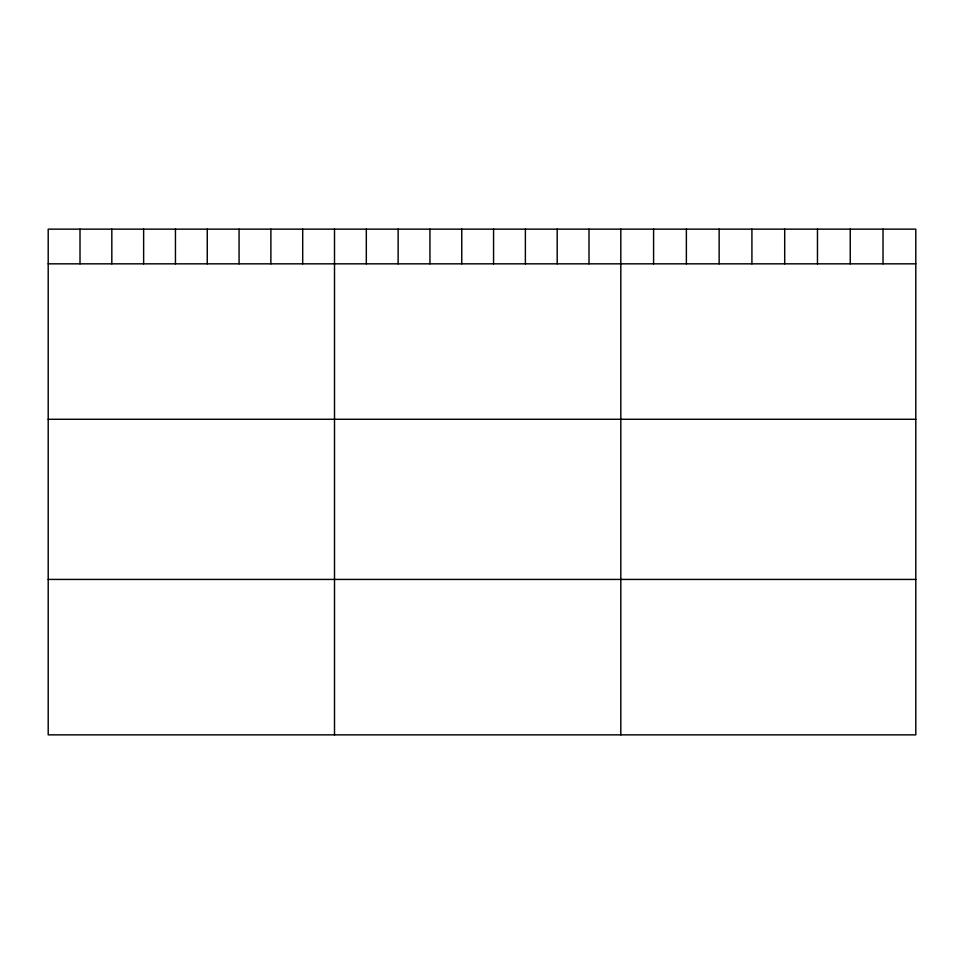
<?xml version="1.0" encoding="UTF-8"?>
<svg xmlns="http://www.w3.org/2000/svg" width="964" height="964" viewBox="0 0 964 964"><rect width="100%" height="100%" fill="white"/><g stroke="black" fill="none" stroke-linecap="round" stroke-linejoin="round"><path stroke-width="1.45" d="M915.8 263.835L915.8 734.857L48.2 734.857L48.2 229.143L915.8 229.143L915.8 263.835L48.2 263.835M48.2 419.28L915.8 419.28M48.2 579.424L915.8 579.424M883.024 229.143L883.024 263.835M850.248 229.143L850.248 263.835M817.472 229.143L817.472 263.835M784.696 229.143L784.696 263.835M751.92 229.143L751.92 263.835M719.144 229.143L719.144 263.835M686.368 229.143L686.368 263.835M653.592 229.143L653.592 263.835M620.816 229.143L620.816 734.857M589.004 229.143L589.004 263.835M557.192 229.143L557.192 263.835M525.38 229.143L525.38 263.835M493.568 229.143L493.568 263.835M461.756 229.143L461.756 263.835M429.944 229.143L429.944 263.835M398.132 229.143L398.132 263.835M366.32 229.143L366.32 263.835M334.508 229.143L334.508 734.857M302.696 229.143L302.696 263.835M270.884 229.143L270.884 263.835M239.072 229.143L239.072 263.835M207.26 229.143L207.26 263.835M175.448 229.143L175.448 263.835M143.636 229.143L143.636 263.835M111.824 229.143L111.824 263.835M80.012 229.143L80.012 263.835"/></g></svg>
